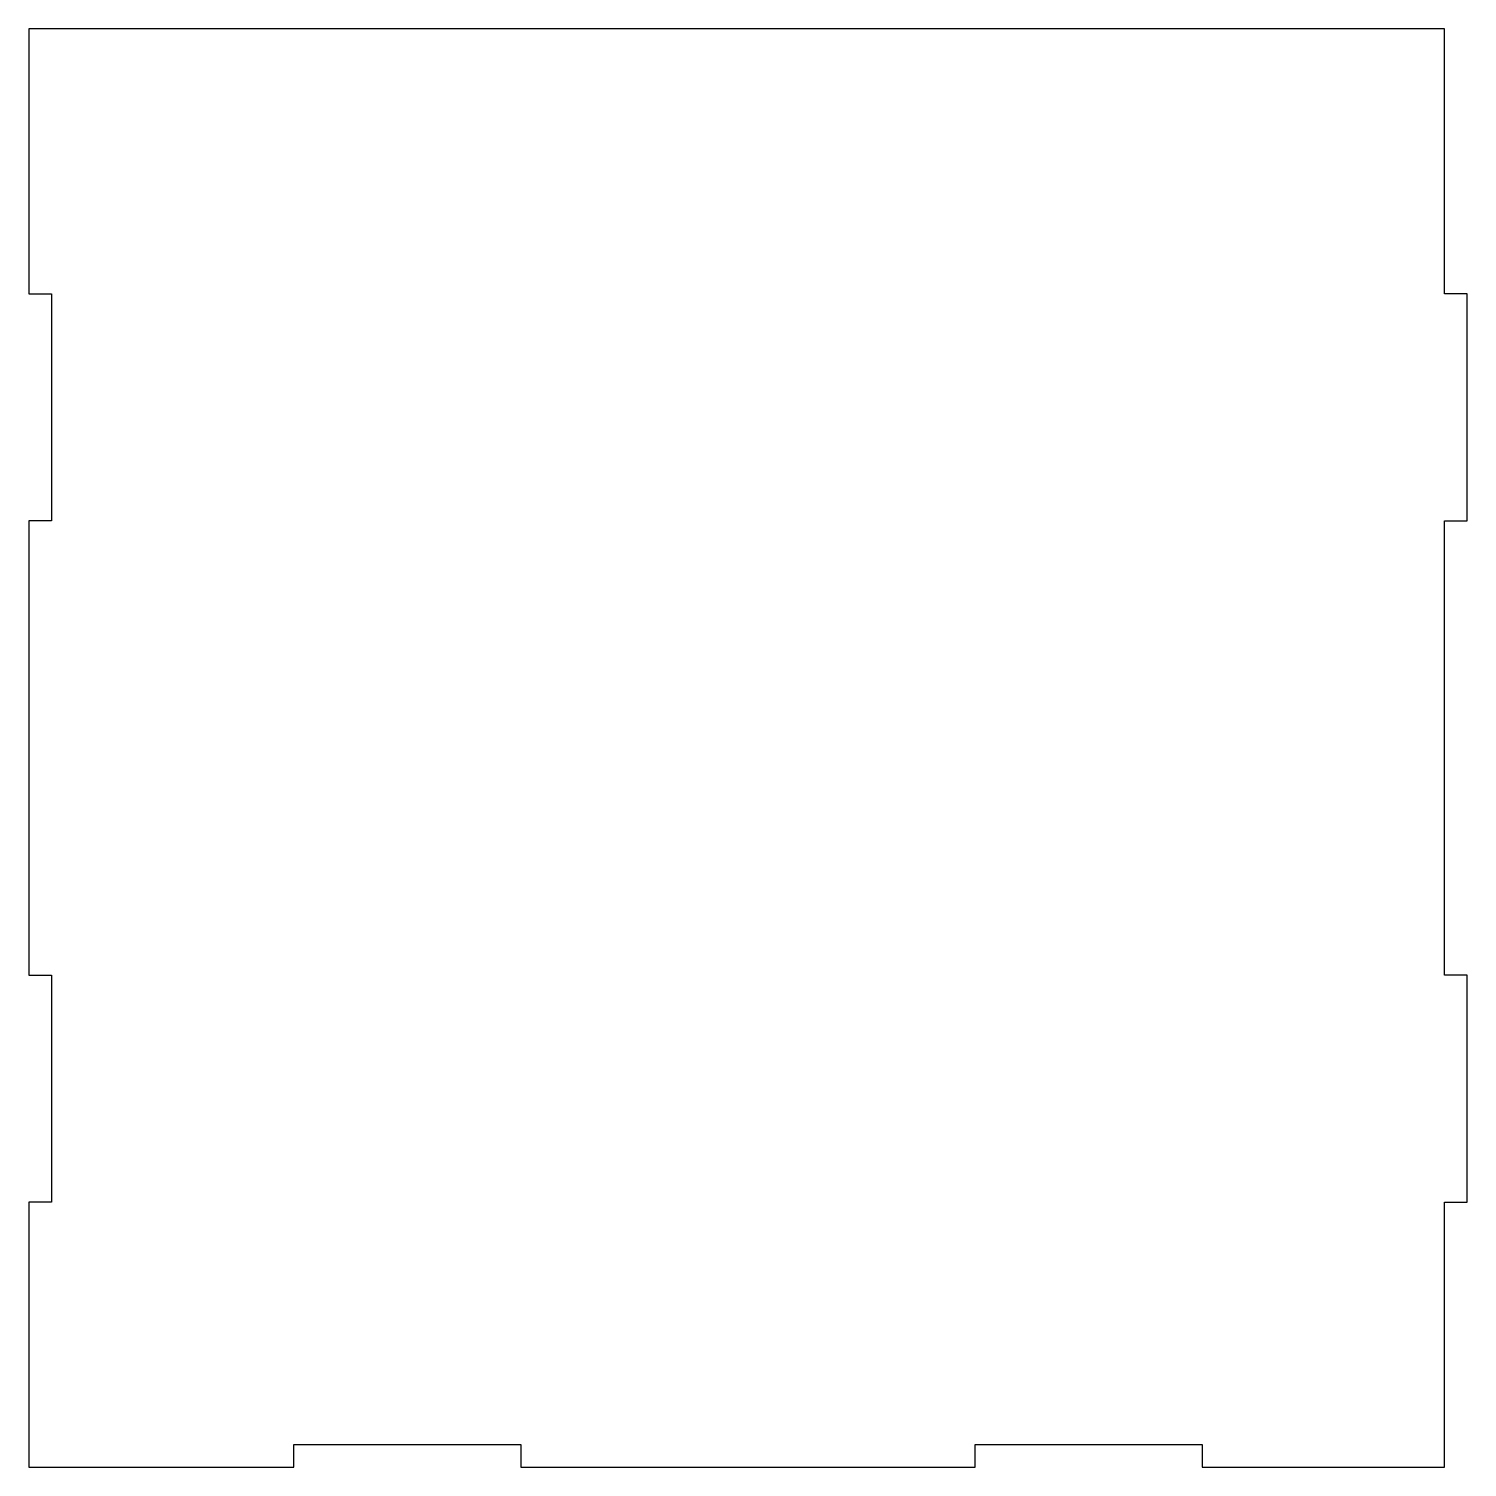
# Model space of a CAD drawing. Header units: millimetres. Extents: x -95 to 95, y -95 to 95.
import ezdxf

# ---------------------------------------------------------------- set-up
doc = ezdxf.new("R2010")
doc.units = ezdxf.units.MM
doc.layers.get('0').update_dxf_attribs({"linetype": 'CONTINUOUS'})

msp = doc.modelspace()

# ---------------------------------------------------------------- linework, layer by layer
msp.add_lwpolyline([(-95, 95), (-95, 60), (-92, 60), (-92, 30), (-95, 30), (-95, -30), (-92, -30), (-92, -60), (-95, -60), (-95, -95), (-60, -95), (-60, -92), (-30, -92), (-30, -95), (30, -95), (30, -92), (60, -92), (60, -95), (92, -95), (92, -60), (95, -60), (95, -30), (92, -30), (92, 30), (95, 30), (95, 60), (92, 60), (92, 95)], close=True)

doc.saveas('drawing.dxf')
